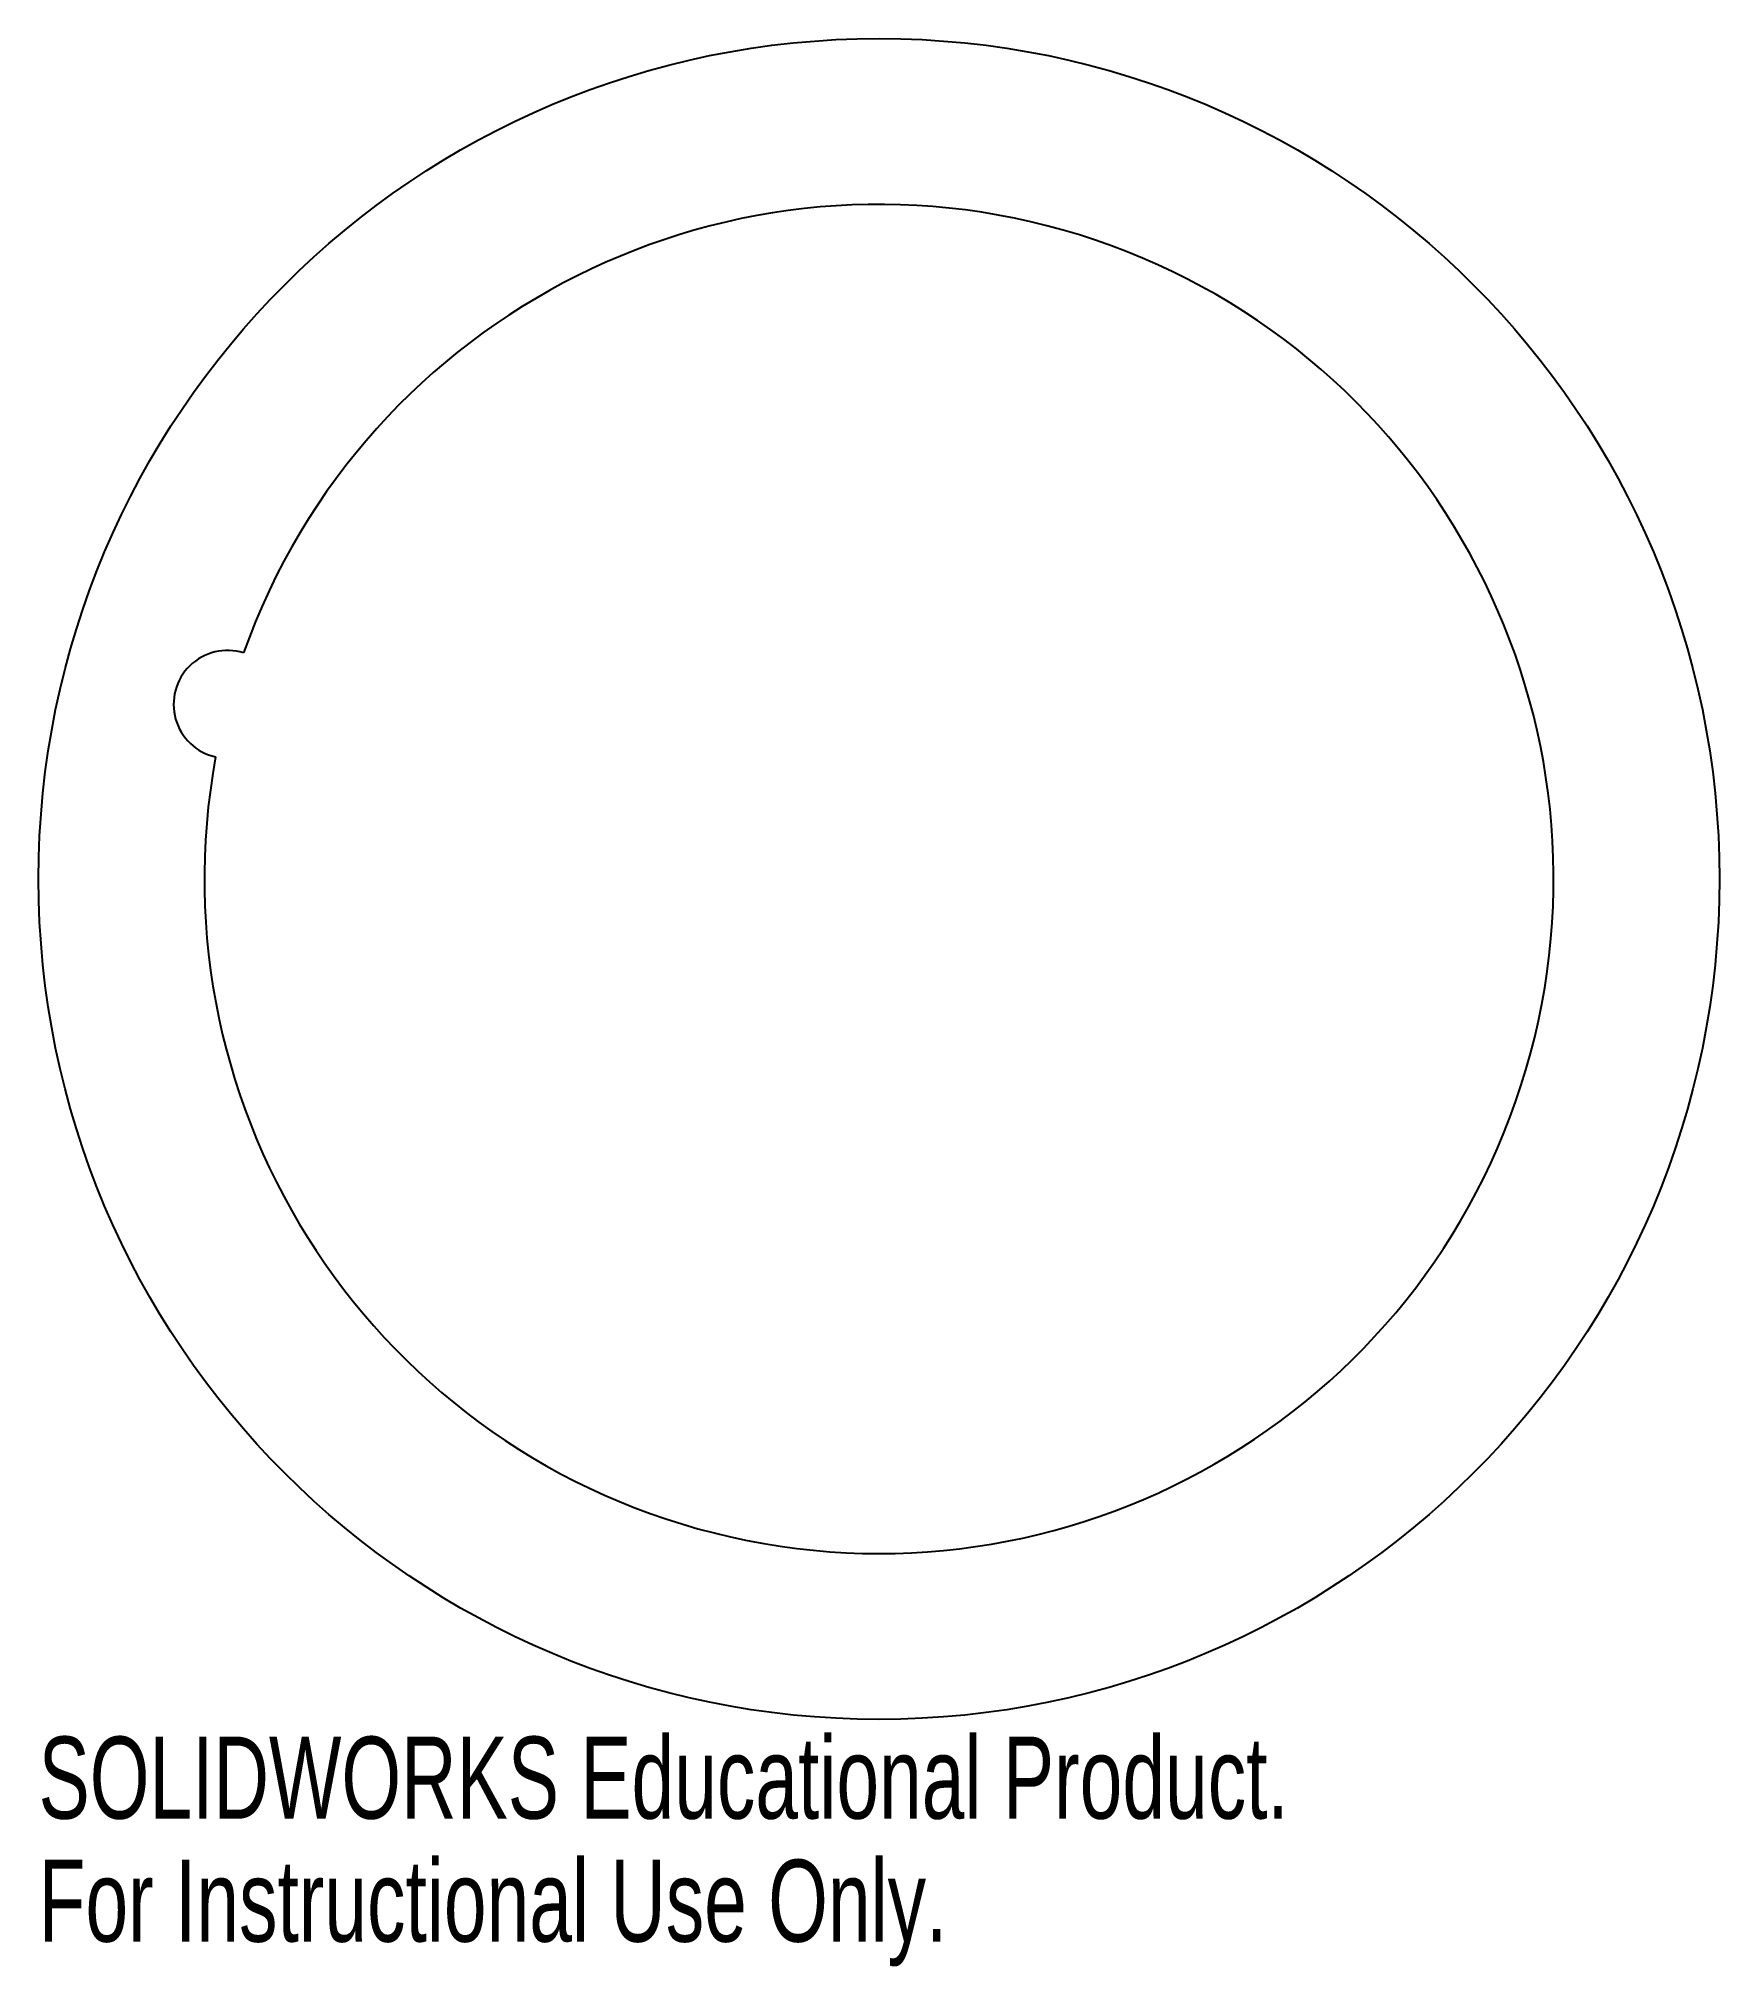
# Model space of a CAD drawing. Header units: inches. Extents: x -1.95 to 1.95, y -2.52 to 1.95.
import ezdxf

# ---------------------------------------------------------------- set-up
doc = ezdxf.new("R2010")
doc.units = ezdxf.units.IN
doc.header["$MEASUREMENT"] = 0
doc.styles.add('SLDTEXTSTYLE0', font='TXT', dxfattribs={"width": 0.7})

msp = doc.modelspace()

# ---------------------------------------------------------------- linework, layer by layer
at = {"color": 7, "linetype": 'Continuous', "lineweight": 25}
msp.add_circle((0, 0), 1.95, dxfattribs=at)
for centre, radius, start, end in [((0, 0), 1.565, 169.5776, 160.4224), ((-1.5117, 0.4051), 0.125, 72.7112, 257.2888)]:
    msp.add_arc(centre, radius, start, end, dxfattribs=at)

# ---------------------------------------------------------------- texts
at = {"color": 7, "linetype": 'Continuous', "char_height": 0.1903, "attachment_point": 1, "style": 'SLDTEXTSTYLE0'}
for s, insert in [('SOLIDWORKS Educational Product.', (-1.95, -1.9901)), ('For Instructional Use Only.', (-1.95, -2.2756))]:
    msp.add_mtext(s, dxfattribs=dict(at, insert=insert))

doc.saveas('drawing.dxf')
